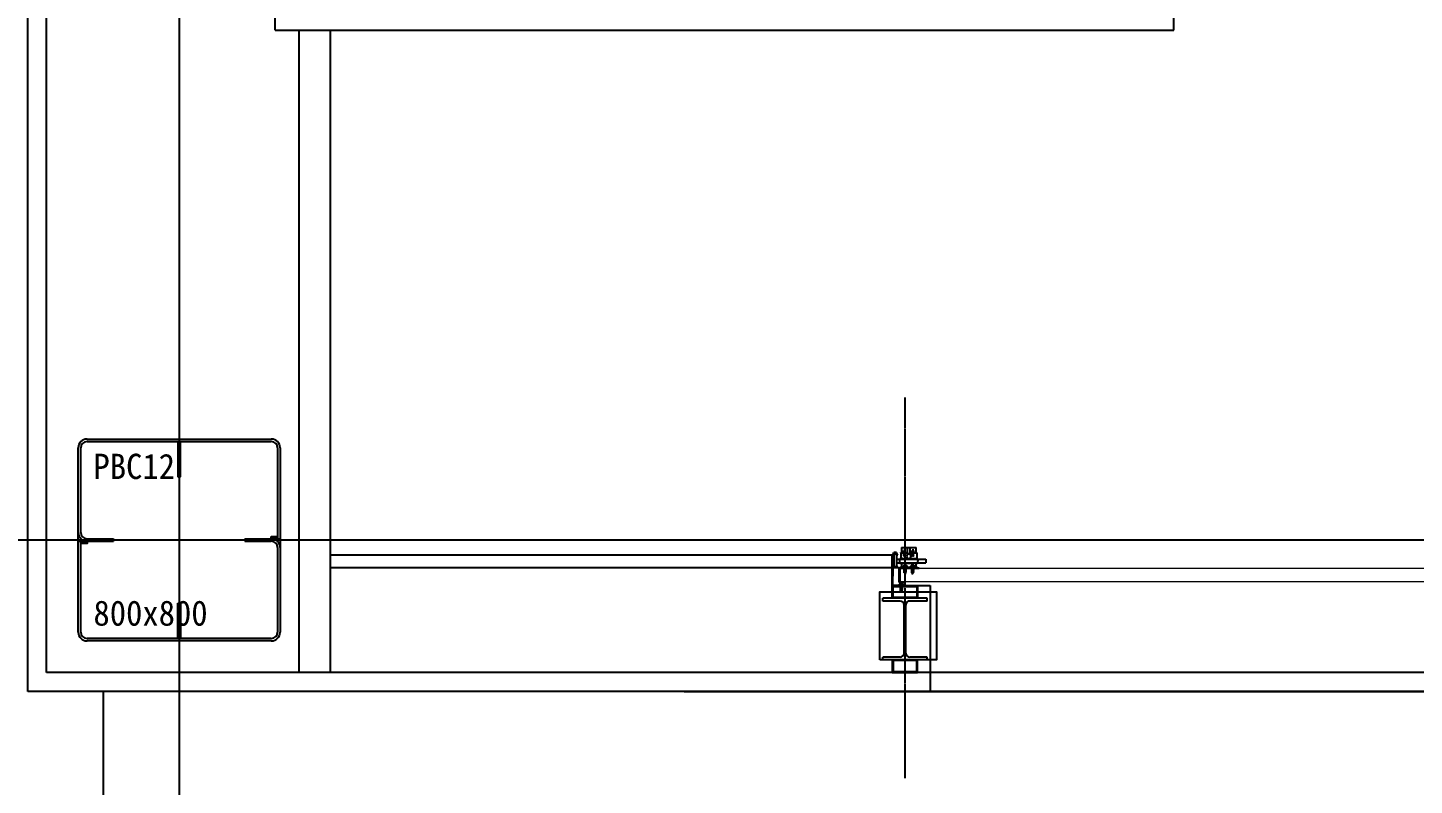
# Model space of a CAD drawing. Extents: x 152195838 to 160350639, y 364657247 to 370318102.
# Drawn here: x 157999347 to 158004840, y 364982060 to 364985062 of the extents above; entities that cross this region are included whole.
import ezdxf
from ezdxf.xclip import XClip

# ---------------------------------------------------------------- set-up
doc = ezdxf.new("R2010")
doc.units = 0
doc.header["$MEASUREMENT"] = 0
for name, pattern in [('CEN', [63, 60, -1, 1, -1]), ('DASHED', [0.75, 0.5, -0.25]), ('main_plan6(직통계단가운데4개소)$0$201209 XR평면도$0$지하1층평면도_$0$HID', [2.3, 1.5, -0.8])]:
    doc.linetypes.add(name, pattern=pattern)
doc.layers.get('0').update_dxf_attribs({"linetype": 'CONTINUOUS'})
doc.layers.get('Defpoints').update_dxf_attribs({"linetype": 'CONTINUOUS'})
for name, color, linetype in [('-S-foundation txt', 3, 'CONTINUOUS'), ('4A.TEC CEN 보조1', 14, 'CEN'), ('4A.TEC ELE 1', 7, 'CONTINUOUS'), ('4A.TEC ELE 4', 9, 'CONTINUOUS'), ('4A.TEC 기둥 H', 3, 'CONTINUOUS'), ('4A.TEC 기타부속물 실', 56, 'CONTINUOUS'), ('4A.TEC 마감선 2', 5, 'CONTINUOUS'), ('4A.TEC 벽체 2', 3, 'CONTINUOUS'), ('4A.TEC 벽체 3', 4, 'CONTINUOUS'), ('P-BOX', 3, 'CONTINUOUS'), ('㈜SE&C 패턴 1', 8, 'CONTINUOUS')]:
    doc.layers.add(name, color=color, linetype=linetype)
doc.layers.add('DEFPOINT', color=135, linetype='CONTINUOUS', plot=False)
doc.styles.add('돋움체', font='')
doc.styles.get('돋움체').set_extended_font_data('DotumChe')

# ---------------------------------------------------------------- blocks, each defined once
blk = doc.blocks.new('dwg3220')
h = blk.add_hatch()
h.set_pattern_fill('ANSI37', color=253, scale=4000, angle=45, style=0)
h.set_pattern_definition([(90, (143763.5, -224403.43), (-500, 3e-14), []), (180, (143763.5, -224403.43), (-6e-14, -500), [])])
h.paths.add_polyline_path([(175474.6, 107628.2), (168276.5, 111739.5), (163616.6, 114401.1, -0.125113), (160887.2, 117036.5), (160717.1, 116931.3, -0.044026), (160093.3, 118171.8), (146102.8, 153405), (143474.4, 160024.3), (143474.4, 180350.3, 0.031352), (141674.4, 178661.6), (141674.4, 159680), (144571.6, 152383.7), (158420.3, 117507.5, 0.170076), (162624.7, 112664.4), (198211.7, 92338.1, 0.414214), (197541.4, 94793.9), (175375.4, 107454.5)])
at = {"layer": '㈜SE&C 패턴 1'}
h = blk.add_hatch(dxfattribs=at)
h.set_pattern_fill('ANSI31', color=253, scale=50, angle=270, style=0)
h.set_pattern_definition([(270, (-8024776.9, 2428035.83), (274.963066, 1e-11), [158.75, -317.5]), (30, (-8024776.9, 2428035.83), (-137.481533, 238.125), [158.75, -317.5]), (330, (-8024776.9, 2427877.08), (137.481533, 238.125), [158.75, -317.5])])
h.paths.add_polyline_path([(150892.1, 114518.2, 0.170076), (158607.3, 105630.9), (194368, 85205.4), (198137.4, 91804.8), (162376.7, 112230.3, -0.170076), (157955.6, 117323), (152169.1, 131895.7), (145105.6, 129090.9), (150892.1, 114518.2)])
at = {"linetype": 'Continuous'}
blk.add_lwpolyline([(176509.2, 109439.5), (193352.8, 109439.5), (193352.8, 111739.5)], dxfattribs=at)
blk = doc.blocks.new('main_plan6(직통계단가운데4개소)$0$201209 XR평면도$0$A$C01492EBC')
at = {"layer": '4A.TEC 기둥 H'}
for p, q in [((0, 244), (0, 233)), ((0, 244), (175, 244)), ((0, 233), (68, 233)), ((107, 233), (175, 233)), ((175, 244), (175, 233)), ((84, 217), (84, 27)), ((91, 217), (91, 27)), ((0, 11), (68, 11)), ((0, 11), (0, 0)), ((0, 0), (175, 0)), ((107, 11), (175, 11)), ((175, 11), (175, 0))]:
    blk.add_line(p, q, dxfattribs=at)
for centre, start, end in [((68, 217), 0, 90), ((107, 217), 90, 180), ((68, 27), 270, 0), ((107, 27), 180, 270)]:
    blk.add_arc(centre, 16, start, end, dxfattribs=at)
blk = doc.blocks.new('zw$BD9D')
at = {"layer": '4A.TEC CEN 보조1'}
blk.add_line((50, 10125), (1559.3, 10125), dxfattribs=at)
at = {"layer": '4A.TEC ELE 1', "color": 4}
blk.add_line((728, 10145.4), (778.9, 10145.4), dxfattribs=at)
at = {"layer": '4A.TEC ELE 1', "lineweight": 0, "flags": 128}
for points in [[(728, 854.6), (728, 878.9), (728, 10145.4)], [(778.9, 10145.4), (778.9, 878.9), (778.9, 854.6)]]:
    blk.add_lwpolyline(points, dxfattribs=at)
at = {"layer": '4A.TEC ELE 4', "color": 8, "flags": 128}
blk.add_lwpolyline([(1214.9, 10025), (1214.9, 5000), (1214.9, 975)], dxfattribs=at)
at = {"layer": '4A.TEC 기타부속물 실', "color": 9}
for p, q in [((714.5, 10120.5), (714.5, 10128.6)), ((715, 10129.8), (718.7, 10129.8)), ((715, 10127.3), (718.7, 10127.3)), ((715, 10121.8), (718.7, 10121.8)), ((715, 10119.3), (718.7, 10119.3)), ((718.7, 10119.3), (718.7, 10129.8)), ((723.3, 10127.7), (722.5, 10127.7)), ((724.9, 10120.4), (722.5, 10126.3)), ((724.1, 10121.4), (722.5, 10121.4)), ((726.7, 10120.4), (723.3, 10128.7)), ((726.7, 10120.4), (723.3, 10128.7)), ((725.1, 10127.7), (724.1, 10127.7)), ((725.9, 10121.4), (724.9, 10121.4)), ((728.5, 10120.4), (725.1, 10128.7)), ((728.5, 10120.4), (725.1, 10128.7)), ((726.9, 10127.7), (725.9, 10127.7)), ((727.7, 10121.4), (726.7, 10121.4)), ((730.4, 10120.4), (726.9, 10128.7)), ((730.4, 10120.4), (726.9, 10128.7)), ((728.8, 10127.7), (727.8, 10127.7)), ((729.6, 10121.4), (728.5, 10121.4)), ((732.2, 10120.4), (728.8, 10128.7)), ((732.2, 10120.4), (728.8, 10128.7)), ((730.6, 10127.7), (729.6, 10127.7)), ((731.4, 10121.4), (730.4, 10121.4)), ((734, 10120.4), (730.6, 10128.7)), ((734, 10120.4), (730.6, 10128.7)), ((732.4, 10127.7), (731.4, 10127.7)), ((733.2, 10121.4), (732.2, 10121.4)), ((735.9, 10120.4), (732.4, 10128.7)), ((735.9, 10120.4), (732.4, 10128.7)), ((734.3, 10127.7), (733.3, 10127.7)), ((735.1, 10121.4), (734, 10121.4)), ((737.7, 10120.4), (734.3, 10128.7)), ((737.7, 10120.4), (734.3, 10128.7)), ((736.1, 10127.7), (735.1, 10127.7)), ((736.9, 10121.4), (735.9, 10121.4)), ((739.5, 10120.4), (736.1, 10128.7)), ((739.5, 10120.4), (736.1, 10128.7)), ((737.9, 10127.7), (736.9, 10127.7)), ((738.7, 10121.4), (737.7, 10121.4)), ((741.4, 10120.4), (737.9, 10128.7)), ((741.4, 10120.4), (737.9, 10128.7)), ((739.8, 10127.7), (738.8, 10127.7)), ((740.6, 10121.4), (739.5, 10121.4)), ((741, 10125.7), (739.8, 10128.7)), ((741, 10125.7), (739.8, 10128.7)), ((744.8, 10127.7), (740.6, 10127.7)), ((744.8, 10121.4), (741.4, 10121.4)), ((786.3, 10135.6), (786.3, 10143.7)), ((786.8, 10144.9), (790.5, 10144.9)), ((786.8, 10142.4), (790.5, 10142.4)), ((786.8, 10137), (790.5, 10137)), ((786.8, 10134.4), (790.5, 10134.4)), ((790.5, 10134.4), (790.5, 10144.9)), ((795.1, 10142.8), (794.3, 10142.8)), ((796.7, 10135.5), (794.3, 10141.4)), ((795.9, 10136.5), (794.3, 10136.5)), ((798.6, 10135.5), (795.1, 10143.8)), ((798.6, 10135.5), (795.1, 10143.8)), ((797, 10142.8), (795.9, 10142.8)), ((797.7, 10136.5), (796.7, 10136.5)), ((800.4, 10135.5), (797, 10143.8)), ((800.4, 10135.5), (797, 10143.8)), ((798.8, 10142.8), (797.8, 10142.8)), ((799.6, 10136.5), (798.6, 10136.5)), ((802.2, 10135.5), (798.8, 10143.8)), ((802.2, 10135.5), (798.8, 10143.8)), ((800.6, 10142.8), (799.6, 10142.8)), ((801.4, 10136.5), (800.4, 10136.5)), ((804, 10135.5), (800.6, 10143.8)), ((804, 10135.5), (800.6, 10143.8)), ((802.5, 10142.8), (801.4, 10142.8)), ((803.2, 10136.5), (802.2, 10136.5)), ((805.9, 10135.5), (802.5, 10143.8)), ((805.9, 10135.5), (802.5, 10143.8)), ((804.3, 10142.8), (803.3, 10142.8)), ((805.1, 10136.5), (804, 10136.5)), ((807.7, 10135.5), (804.3, 10143.8)), ((807.7, 10135.5), (804.3, 10143.8)), ((806.1, 10142.8), (805.1, 10142.8)), ((806.9, 10136.5), (805.9, 10136.5)), ((809.5, 10135.5), (806.1, 10143.8)), ((809.5, 10135.5), (806.1, 10143.8)), ((808, 10142.8), (806.9, 10142.8)), ((808.7, 10136.5), (807.7, 10136.5)), ((811.4, 10135.5), (808, 10143.8)), ((811.4, 10135.5), (808, 10143.8)), ((809.8, 10142.8), (808.8, 10142.8)), ((810.6, 10136.5), (809.5, 10136.5)), ((813.2, 10135.5), (809.8, 10143.8)), ((813.2, 10135.5), (809.8, 10143.8)), ((811.6, 10142.8), (810.6, 10142.8)), ((812.4, 10136.5), (811.4, 10136.5)), ((812.9, 10140.8), (811.6, 10143.8)), ((812.9, 10140.8), (811.6, 10143.8)), ((816.7, 10142.8), (812.4, 10142.8)), ((816.7, 10136.5), (813.2, 10136.5)), ((714.5, 10090.5), (714.5, 10098.6)), ((715, 10099.8), (718.7, 10099.8)), ((715, 10097.3), (718.7, 10097.3)), ((715, 10091.8), (718.7, 10091.8)), ((715, 10089.3), (718.7, 10089.3)), ((718.7, 10089.3), (718.7, 10099.8)), ((723.3, 10097.7), (722.5, 10097.7)), ((724.9, 10090.4), (722.5, 10096.3)), ((724.1, 10091.4), (722.5, 10091.4)), ((726.7, 10090.4), (723.3, 10098.7)), ((726.7, 10090.4), (723.3, 10098.7)), ((725.1, 10097.7), (724.1, 10097.7)), ((725.9, 10091.4), (724.9, 10091.4)), ((728.5, 10090.4), (725.1, 10098.7)), ((728.5, 10090.4), (725.1, 10098.7)), ((726.9, 10097.7), (725.9, 10097.7)), ((727.7, 10091.4), (726.7, 10091.4)), ((730.4, 10090.4), (726.9, 10098.7)), ((730.4, 10090.4), (726.9, 10098.7)), ((728.8, 10097.7), (727.8, 10097.7)), ((729.6, 10091.4), (728.5, 10091.4)), ((732.2, 10090.4), (728.8, 10098.7)), ((732.2, 10090.4), (728.8, 10098.7)), ((730.6, 10097.7), (729.6, 10097.7)), ((731.4, 10091.4), (730.4, 10091.4)), ((734, 10090.4), (730.6, 10098.7)), ((734, 10090.4), (730.6, 10098.7)), ((732.4, 10097.7), (731.4, 10097.7)), ((733.2, 10091.4), (732.2, 10091.4)), ((735.9, 10090.4), (732.4, 10098.7)), ((735.9, 10090.4), (732.4, 10098.7)), ((734.3, 10097.7), (733.3, 10097.7)), ((735.1, 10091.4), (734, 10091.4)), ((737.7, 10090.4), (734.3, 10098.7)), ((737.7, 10090.4), (734.3, 10098.7)), ((736.1, 10097.7), (735.1, 10097.7)), ((736.9, 10091.4), (735.9, 10091.4)), ((739.5, 10090.4), (736.1, 10098.7)), ((739.5, 10090.4), (736.1, 10098.7)), ((737.9, 10097.7), (736.9, 10097.7)), ((738.7, 10091.4), (737.7, 10091.4)), ((741.4, 10090.4), (737.9, 10098.7)), ((741.4, 10090.4), (737.9, 10098.7)), ((739.8, 10097.7), (738.8, 10097.7)), ((740.6, 10091.4), (739.5, 10091.4)), ((741, 10095.7), (739.8, 10098.7)), ((741, 10095.7), (739.8, 10098.7)), ((744.8, 10097.7), (740.6, 10097.7)), ((744.8, 10091.4), (741.4, 10091.4))]:
    blk.add_line(p, q, dxfattribs=at)
for points in [[(718.7, 10128.8), (718.7, 10120.2), (721.7, 10115.5), (721.7, 10133.5)], [(721.7, 10133.5), (721.7, 10115.5), (722.5, 10115.5), (722.5, 10133.5)], [(723.3, 10128.7), (724.1, 10127.7), (726.7, 10121.4), (726.7, 10120.4), (725.9, 10121.4), (723.3, 10127.7)], [(725.1, 10128.7), (725.9, 10127.7), (728.5, 10121.4), (728.5, 10120.4), (727.7, 10121.4), (725.1, 10127.7)], [(726.9, 10128.7), (727.8, 10127.7), (730.4, 10121.4), (730.4, 10120.4), (729.6, 10121.4), (726.9, 10127.7)], [(728.8, 10128.7), (729.6, 10127.7), (732.2, 10121.4), (732.2, 10120.4), (731.4, 10121.4), (728.8, 10127.7)], [(730.6, 10128.7), (731.4, 10127.7), (734, 10121.4), (734, 10120.4), (733.2, 10121.4), (730.6, 10127.7)], [(732.4, 10128.7), (733.3, 10127.7), (735.9, 10121.4), (735.9, 10120.4), (735.1, 10121.4), (732.4, 10127.7)], [(734.3, 10128.7), (735.1, 10127.7), (737.7, 10121.4), (737.7, 10120.4), (736.9, 10121.4), (734.3, 10127.7)], [(736.1, 10128.7), (736.9, 10127.7), (739.5, 10121.4), (739.5, 10120.4), (738.7, 10121.4), (736.1, 10127.7)], [(737.9, 10128.7), (738.8, 10127.7), (741.4, 10121.4), (741.4, 10120.4), (740.6, 10121.4), (737.9, 10127.7)], [(739.8, 10128.7), (740.6, 10127.7), (741, 10126.7), (741, 10125.7), (740.2, 10126.7), (739.8, 10127.7)], [(790.5, 10144), (790.5, 10135.4), (793.5, 10130.7), (793.5, 10148.7)], [(793.5, 10148.7), (793.5, 10130.7), (794.3, 10130.7), (794.3, 10148.7)], [(795.1, 10143.8), (795.9, 10142.8), (798.6, 10136.5), (798.6, 10135.5), (797.7, 10136.5), (795.1, 10142.8)], [(797, 10143.8), (797.8, 10142.8), (800.4, 10136.5), (800.4, 10135.5), (799.6, 10136.5), (797, 10142.8)], [(798.8, 10143.8), (799.6, 10142.8), (802.2, 10136.5), (802.2, 10135.5), (801.4, 10136.5), (798.8, 10142.8)], [(800.6, 10143.8), (801.4, 10142.8), (804, 10136.5), (804, 10135.5), (803.2, 10136.5), (800.6, 10142.8)], [(802.5, 10143.8), (803.3, 10142.8), (805.9, 10136.5), (805.9, 10135.5), (805.1, 10136.5), (802.5, 10142.8)], [(804.3, 10143.8), (805.1, 10142.8), (807.7, 10136.5), (807.7, 10135.5), (806.9, 10136.5), (804.3, 10142.8)], [(806.1, 10143.8), (806.9, 10142.8), (809.5, 10136.5), (809.5, 10135.5), (808.7, 10136.5), (806.1, 10142.8)], [(808, 10143.8), (808.8, 10142.8), (811.4, 10136.5), (811.4, 10135.5), (810.6, 10136.5), (808, 10142.8)], [(809.8, 10143.8), (810.6, 10142.8), (813.2, 10136.5), (813.2, 10135.5), (812.4, 10136.5), (809.8, 10142.8)], [(811.6, 10143.8), (812.4, 10142.8), (812.9, 10141.8), (812.9, 10140.8), (812.1, 10141.8), (811.6, 10142.8)], [(718.7, 10098.8), (718.7, 10090.2), (721.7, 10085.5), (721.7, 10103.5)], [(721.7, 10103.5), (721.7, 10085.5), (722.5, 10085.5), (722.5, 10103.5)], [(723.3, 10098.7), (724.1, 10097.7), (726.7, 10091.4), (726.7, 10090.4), (725.9, 10091.4), (723.3, 10097.7)], [(725.1, 10098.7), (725.9, 10097.7), (728.5, 10091.4), (728.5, 10090.4), (727.7, 10091.4), (725.1, 10097.7)], [(726.9, 10098.7), (727.8, 10097.7), (730.4, 10091.4), (730.4, 10090.4), (729.6, 10091.4), (726.9, 10097.7)], [(728.8, 10098.7), (729.6, 10097.7), (732.2, 10091.4), (732.2, 10090.4), (731.4, 10091.4), (728.8, 10097.7)], [(730.6, 10098.7), (731.4, 10097.7), (734, 10091.4), (734, 10090.4), (733.2, 10091.4), (730.6, 10097.7)], [(732.4, 10098.7), (733.3, 10097.7), (735.9, 10091.4), (735.9, 10090.4), (735.1, 10091.4), (732.4, 10097.7)], [(734.3, 10098.7), (735.1, 10097.7), (737.7, 10091.4), (737.7, 10090.4), (736.9, 10091.4), (734.3, 10097.7)], [(736.1, 10098.7), (736.9, 10097.7), (739.5, 10091.4), (739.5, 10090.4), (738.7, 10091.4), (736.1, 10097.7)], [(737.9, 10098.7), (738.8, 10097.7), (741.4, 10091.4), (741.4, 10090.4), (740.6, 10091.4), (737.9, 10097.7)], [(739.8, 10098.7), (740.6, 10097.7), (741, 10096.7), (741, 10095.7), (740.2, 10096.7), (739.8, 10097.7)]]:
    blk.add_lwpolyline(points, close=True, dxfattribs=at)
for points in [[(722.9, 10127.7), (723.3, 10128.7), (722.5, 10127.7)], [(722.5, 10127.2), (724.9, 10121.4), (724.9, 10120.4), (724.1, 10121.4), (722.5, 10125.2)], [(724.7, 10127.7), (725.1, 10128.7), (724.3, 10127.7)], [(725.3, 10121.4), (724.9, 10120.4), (725.7, 10121.4)], [(726.5, 10127.7), (726.9, 10128.7), (726.1, 10127.7)], [(727.1, 10121.4), (726.7, 10120.4), (727.5, 10121.4)], [(727.1, 10121.4), (726.7, 10120.4), (727.5, 10121.4)], [(728.4, 10127.7), (728.8, 10128.7), (728, 10127.7)], [(728.9, 10121.4), (728.5, 10120.4), (729.3, 10121.4)], [(728.9, 10121.4), (728.5, 10120.4), (729.3, 10121.4)], [(730.2, 10127.7), (730.6, 10128.7), (729.8, 10127.7)], [(730.8, 10121.4), (730.4, 10120.4), (731.2, 10121.4)], [(730.8, 10121.4), (730.4, 10120.4), (731.2, 10121.4)], [(732, 10127.7), (732.4, 10128.7), (731.6, 10127.7)], [(732.6, 10121.4), (732.2, 10120.4), (733, 10121.4)], [(732.6, 10121.4), (732.2, 10120.4), (733, 10121.4)], [(733.9, 10127.7), (734.3, 10128.7), (733.5, 10127.7)], [(734.4, 10121.4), (734, 10120.4), (734.8, 10121.4)], [(734.4, 10121.4), (734, 10120.4), (734.8, 10121.4)], [(735.7, 10127.7), (736.1, 10128.7), (735.3, 10127.7)], [(736.3, 10121.4), (735.9, 10120.4), (736.7, 10121.4)], [(736.3, 10121.4), (735.9, 10120.4), (736.7, 10121.4)], [(737.5, 10127.7), (737.9, 10128.7), (737.1, 10127.7)], [(738.1, 10121.4), (737.7, 10120.4), (738.5, 10121.4)], [(738.1, 10121.4), (737.7, 10120.4), (738.5, 10121.4)], [(739.4, 10127.7), (739.8, 10128.7), (739, 10127.7)], [(739.9, 10121.4), (739.5, 10120.4), (740.3, 10121.4)], [(739.9, 10121.4), (739.5, 10120.4), (740.3, 10121.4)], [(742.8, 10121.4), (741, 10125.7), (742.2, 10127.7), (744.7, 10125.3), (749.6, 10124.5)], [(741.8, 10121.4), (741.4, 10120.4), (742.2, 10121.4)], [(741.8, 10121.4), (741.4, 10120.4), (742.2, 10121.4)], [(744.8, 10127.7), (749.6, 10124.5), (744.8, 10121.4)], [(794.7, 10142.8), (795.1, 10143.8), (794.3, 10142.8)], [(794.3, 10142.3), (796.7, 10136.5), (796.7, 10135.5), (795.9, 10136.5), (794.3, 10140.4)], [(796.6, 10142.8), (797, 10143.8), (796.2, 10142.8)], [(797.1, 10136.5), (796.7, 10135.5), (797.5, 10136.5)], [(798.4, 10142.8), (798.8, 10143.8), (798, 10142.8)], [(799, 10136.5), (798.6, 10135.5), (799.4, 10136.5)], [(799, 10136.5), (798.6, 10135.5), (799.4, 10136.5)], [(800.2, 10142.8), (800.6, 10143.8), (799.8, 10142.8)], [(800.8, 10136.5), (800.4, 10135.5), (801.2, 10136.5)], [(800.8, 10136.5), (800.4, 10135.5), (801.2, 10136.5)], [(802.1, 10142.8), (802.5, 10143.8), (801.7, 10142.8)], [(802.6, 10136.5), (802.2, 10135.5), (803, 10136.5)], [(802.6, 10136.5), (802.2, 10135.5), (803, 10136.5)], [(803.9, 10142.8), (804.3, 10143.8), (803.5, 10142.8)], [(804.5, 10136.5), (804, 10135.5), (804.9, 10136.5)], [(804.5, 10136.5), (804, 10135.5), (804.9, 10136.5)], [(805.7, 10142.8), (806.1, 10143.8), (805.3, 10142.8)], [(806.3, 10136.5), (805.9, 10135.5), (806.7, 10136.5)], [(806.3, 10136.5), (805.9, 10135.5), (806.7, 10136.5)], [(807.6, 10142.8), (808, 10143.8), (807.2, 10142.8)], [(808.1, 10136.5), (807.7, 10135.5), (808.5, 10136.5)], [(808.1, 10136.5), (807.7, 10135.5), (808.5, 10136.5)], [(809.4, 10142.8), (809.8, 10143.8), (809, 10142.8)], [(810, 10136.5), (809.5, 10135.5), (810.4, 10136.5)], [(810, 10136.5), (809.5, 10135.5), (810.4, 10136.5)], [(811.2, 10142.8), (811.6, 10143.8), (810.8, 10142.8)], [(811.8, 10136.5), (811.4, 10135.5), (812.2, 10136.5)], [(811.8, 10136.5), (811.4, 10135.5), (812.2, 10136.5)], [(814.6, 10136.5), (812.8, 10140.8), (814, 10142.8), (816.5, 10140.4), (821.5, 10139.7)], [(813.6, 10136.5), (813.2, 10135.5), (814, 10136.5)], [(813.6, 10136.5), (813.2, 10135.5), (814, 10136.5)], [(816.7, 10142.8), (821.5, 10139.7), (816.7, 10136.5)], [(722.9, 10097.7), (723.3, 10098.7), (722.5, 10097.7)], [(722.5, 10097.2), (724.9, 10091.4), (724.9, 10090.4), (724.1, 10091.4), (722.5, 10095.2)], [(724.7, 10097.7), (725.1, 10098.7), (724.3, 10097.7)], [(725.3, 10091.4), (724.9, 10090.4), (725.7, 10091.4)], [(726.5, 10097.7), (726.9, 10098.7), (726.1, 10097.7)], [(727.1, 10091.4), (726.7, 10090.4), (727.5, 10091.4)], [(727.1, 10091.4), (726.7, 10090.4), (727.5, 10091.4)], [(728.4, 10097.7), (728.8, 10098.7), (728, 10097.7)], [(728.9, 10091.4), (728.5, 10090.4), (729.3, 10091.4)], [(728.9, 10091.4), (728.5, 10090.4), (729.3, 10091.4)], [(730.2, 10097.7), (730.6, 10098.7), (729.8, 10097.7)], [(730.8, 10091.4), (730.4, 10090.4), (731.2, 10091.4)], [(730.8, 10091.4), (730.4, 10090.4), (731.2, 10091.4)], [(732, 10097.7), (732.4, 10098.7), (731.6, 10097.7)], [(732.6, 10091.4), (732.2, 10090.4), (733, 10091.4)], [(732.6, 10091.4), (732.2, 10090.4), (733, 10091.4)], [(733.9, 10097.7), (734.3, 10098.7), (733.5, 10097.7)], [(734.4, 10091.4), (734, 10090.4), (734.8, 10091.4)], [(734.4, 10091.4), (734, 10090.4), (734.8, 10091.4)], [(735.7, 10097.7), (736.1, 10098.7), (735.3, 10097.7)], [(736.3, 10091.4), (735.9, 10090.4), (736.7, 10091.4)], [(736.3, 10091.4), (735.9, 10090.4), (736.7, 10091.4)], [(737.5, 10097.7), (737.9, 10098.7), (737.1, 10097.7)], [(738.1, 10091.4), (737.7, 10090.4), (738.5, 10091.4)], [(738.1, 10091.4), (737.7, 10090.4), (738.5, 10091.4)], [(739.4, 10097.7), (739.8, 10098.7), (739, 10097.7)], [(739.9, 10091.4), (739.5, 10090.4), (740.3, 10091.4)], [(739.9, 10091.4), (739.5, 10090.4), (740.3, 10091.4)], [(742.8, 10091.4), (741, 10095.7), (742.2, 10097.7), (744.7, 10095.3), (749.6, 10094.5)], [(741.8, 10091.4), (741.4, 10090.4), (742.2, 10091.4)], [(741.8, 10091.4), (741.4, 10090.4), (742.2, 10091.4)], [(744.8, 10097.7), (749.6, 10094.5), (744.8, 10091.4)]]:
    blk.add_lwpolyline(points, dxfattribs=at)
for centre, radius, start, end in [((716.3, 10128.5), 1.86, 136.9662, 223.0338), ((722.1, 10124.5), 7.61, 159.1195, 200.8805), ((716.3, 10120.6), 1.86, 136.9662, 223.0338), ((788.2, 10143.7), 1.86, 136.9662, 223.0338), ((793.9, 10139.7), 7.61, 159.1195, 200.8805), ((788.2, 10135.7), 1.86, 136.9662, 223.0338), ((716.3, 10098.5), 1.86, 136.9662, 223.0338), ((722.1, 10094.5), 7.61, 159.1195, 200.8805), ((716.3, 10090.6), 1.86, 136.9662, 223.0338)]:
    blk.add_arc(centre, radius, start, end, dxfattribs=at)
at = {"layer": '4A.TEC 벽체 3', "linetype": 'Continuous'}
for p, q in [((1139.9, 10025), (1139.9, 11000)), ((1214.9, 11000), (1214.9, 10025)), ((674.8, 10175), (674.8, 10600)), ((724.8, 10175), (724.8, 10600))]:
    blk.add_line(p, q, dxfattribs=at)
at = {"layer": '4A.TEC 벽체 3', "color": 4}
for p, q in [((674.8, 10173.4), (664.8, 10168.4)), ((664.8, 10158.4), (664.8, 10168.4)), ((675.5, 10170.2), (668, 10166.4)), ((668, 10160.4), (668, 10166.4)), ((674.8, 10173.4), (674.8, 10175)), ((795.9, 10175), (674.8, 10175)), ((674.8, 10173.4), (759, 10173.4)), ((794.3, 10173.4), (674.8, 10173.4)), ((674.8, 10168.4), (716.5, 10168.4)), ((675.5, 10170.2), (721.6, 10170.2)), ((721.6, 10153.4), (721.6, 10170.2)), ((724.8, 10153.4), (724.8, 10173.4)), ((794.3, 10173.4), (794.3, 10127)), ((795.9, 10127), (795.9, 10175)), ((674.8, 10153.4), (664.8, 10158.4)), ((674.8, 10157), (668, 10160.4)), ((674.8, 10158.4), (716.5, 10158.4)), ((674.8, 10153.4), (674.8, 10157)), ((690.5, 10158.4), (690.5, 10042.4)), ((705.5, 10158.4), (705.5, 10042.4)), ((721.6, 10153.4), (724.8, 10153.4)), ((724.8, 10149.6), (782.1, 10149.6)), ((724.8, 10149.6), (724.8, 10068.8)), ((728, 10068.8), (728, 10145.4)), ((782.1, 10121.1), (778.9, 10121.1)), ((782.1, 10149.6), (782.1, 10121.1)), ((794.3, 10127), (795.9, 10127)), ((724.8, 10068.8), (728, 10068.8)), ((795.9, 10075), (795.9, 10025)), ((690.5, 10042.4), (705.5, 10042.4)), ((795.9, 10025), (1214.9, 10025))]:
    blk.add_line(p, q, dxfattribs=at)
at = {"layer": '4A.TEC 벽체 3'}
for p, q in [((644.8, 10138.5), (664.5, 10138.5)), ((707.5, 10138.5), (721.5, 10138.5))]:
    blk.add_line(p, q, dxfattribs=at)
at = {"layer": '4A.TEC 벽체 3', "color": 7}
for p, q in [((644.8, 10138.5), (644.8, 10081)), ((665.5, 10141.5), (664.5, 10141)), ((664.5, 10141), (664.5, 10128.5)), ((664.5, 10124.9), (664.5, 10115.2)), ((664.5, 10115.2), (672.3, 10115.2)), ((665.5, 10141.5), (687.6, 10141.5)), ((665.5, 10141.5), (665.5, 10128.5)), ((665.5, 10124.9), (665.5, 10115.2)), ((689, 10134.1), (688.5, 10140.7)), ((688.8, 10138.5), (689, 10138.5)), ((689, 10144.7), (689, 10074.7)), ((707.5, 10144.7), (707.5, 10074.7)), ((722.5, 10138.5), (721.5, 10138.5)), ((722.5, 10144.7), (724.8, 10144.7)), ((722.5, 10144.7), (722.5, 10074.7)), ((724.8, 10144.7), (724.8, 10074.7)), ((664.5, 10081), (644.8, 10081)), ((664.5, 10104.2), (664.5, 10094.5)), ((664.5, 10104.2), (672.3, 10104.2)), ((664.5, 10090.9), (664.5, 10078.5)), ((665.5, 10078), (664.5, 10078.5)), ((665.5, 10104.2), (665.5, 10094.5)), ((665.5, 10090.9), (665.5, 10078)), ((665.5, 10078), (687.6, 10078)), ((689, 10085.4), (688.5, 10078.8)), ((688.8, 10081), (689, 10081)), ((722.5, 10081), (707.5, 10081)), ((722.5, 10081), (721.5, 10081)), ((722.5, 10074.7), (724.8, 10074.7))]:
    blk.add_line(p, q, dxfattribs=at)
at = {"layer": '4A.TEC 벽체 3', "color": 0}
for p, q in [((644.8, 10113.7), (644.8, 10105.7)), ((672, 10114.7), (645.8, 10114.7)), ((672, 10104.7), (645.8, 10104.7))]:
    blk.add_line(p, q, dxfattribs=at)
at = {"layer": '4A.TEC 벽체 3', "color": 1, "linetype": 'main_plan6(직통계단가운데4개소)$0$201209 XR평면도$0$지하1층평면도_$0$HID'}
for p, q in [((664.5, 10129.7), (654.8, 10129.7)), ((654.8, 10123.7), (654.8, 10129.7)), ((664.5, 10123.7), (654.8, 10123.7)), ((664.5, 10129.5), (655, 10129.5)), ((655, 10129.5), (655, 10124)), ((664.5, 10124), (655, 10124)), ((691, 10144.7), (691, 10074.7)), ((705.5, 10144.9), (705.5, 10074.7)), ((710.5, 10129.7), (707.5, 10129.7)), ((710.2, 10129.5), (707.5, 10129.5)), ((710.2, 10124), (707.5, 10124)), ((710.5, 10123.7), (707.5, 10123.7)), ((710.2, 10124), (710.2, 10129.5)), ((710.5, 10123.7), (710.5, 10129.7)), ((664.5, 10095.7), (654.8, 10095.7)), ((654.8, 10089.7), (654.8, 10095.7)), ((664.5, 10089.7), (654.8, 10089.7)), ((664.5, 10095.5), (655, 10095.5)), ((655, 10095.5), (655, 10090)), ((664.5, 10090), (655, 10090)), ((710.5, 10095.7), (707.5, 10095.7)), ((710.2, 10095.5), (707.5, 10095.5)), ((710.2, 10090), (707.5, 10090)), ((710.5, 10089.7), (707.5, 10089.7)), ((710.2, 10090), (710.2, 10095.5)), ((710.5, 10089.7), (710.5, 10095.7))]:
    blk.add_line(p, q, dxfattribs=at)
at = {"layer": '4A.TEC 벽체 3', "color": 2}
for p, q in [((677.5, 10128.7), (664.5, 10128.7)), ((677.5, 10128.5), (664.5, 10128.5)), ((677.5, 10124.9), (664.5, 10124.9)), ((677.5, 10124.7), (664.5, 10124.7)), ((677.5, 10094.7), (664.5, 10094.7)), ((677.5, 10094.5), (664.5, 10094.5)), ((677.5, 10090.9), (664.5, 10090.9)), ((677.5, 10090.7), (664.5, 10090.7))]:
    blk.add_line(p, q, dxfattribs=at)
at = {"layer": '4A.TEC 벽체 3', "color": 1}
blk.add_line((795.9, 10127), (795.9, 10102.6), dxfattribs=at)
at = {"layer": '4A.TEC 벽체 3'}
for points in [[(1089.9, 10225), (820.9, 10225), (820.9, 10000), (1089.9, 10000)], [(795.9, 10175), (795.9, 10075), (845.9, 10075), (845.9, 10175)], [(799.1, 10171.8), (799.1, 10078.2), (842.7, 10078.2), (842.7, 10171.8)], [(1139.9, 10175), (1139.9, 10075), (1089.9, 10075), (1089.9, 10175)], [(1136.7, 10171.8), (1136.7, 10078.2), (1093.1, 10078.2), (1093.1, 10171.8)]]:
    blk.add_lwpolyline(points, close=True, dxfattribs=at)
at = {"layer": '4A.TEC 벽체 3', "color": 7}
for radius in [9, 8.5]:
    blk.add_circle((679.5, 10109.7), radius, dxfattribs=at)
at = {"layer": '4A.TEC 벽체 3', "color": 4}
for centre, start, end in [((674.8, 10163.4), 90, 270), ((716.5, 10163.4), 270, 90)]:
    blk.add_arc(centre, 5, start, end, dxfattribs=at)
at = {"layer": '4A.TEC 벽체 3', "color": 0}
for centre, start, end in [((645.8, 10113.7), 90, 180), ((645.8, 10105.7), 180, 270)]:
    blk.add_arc(centre, 1, start, end, dxfattribs=at)
at = {"layer": '4A.TEC 벽체 3', "color": 2}
for centre, radius, start, end in [((677.5, 10126.7), 2, 0, 90), ((677.5, 10126.7), 1.8, 0, 90), ((677.5, 10126.7), 2, 270, 0), ((677.5, 10126.7), 1.8, 270, 0), ((677.5, 10092.7), 2, 0, 90), ((677.5, 10092.7), 1.8, 0, 90), ((677.5, 10092.7), 1.8, 270, 0), ((677.5, 10092.7), 2, 270, 0)]:
    blk.add_arc(centre, radius, start, end, dxfattribs=at)
at = {"layer": '4A.TEC 벽체 3', "color": 7}
for centre, radius, start, end in [((687.6, 10140.5), 1, 14.0969, 90), ((698.2, 10010.3), 134.7, 86.0638, 93.9362), ((687.6, 10079), 1, 270, 345.9031), ((698.2, 10209.2), 134.7, 266.0638, 273.9362)]:
    blk.add_arc(centre, radius, start, end, dxfattribs=at)
at = {"layer": '4A.TEC 벽체 3', "xscale": -1, "rotation": 269.9999999999999}
blk.add_blockref('main_plan6(직통계단가운데4개소)$0$201209 XR평면도$0$A$C01492EBC', (845.9, 10037.5), dxfattribs=at)
blk = doc.blocks.new('A$C111325cc')
at = {"layer": 'DEFPOINT'}
for p, q in [((136276.3, 244000), (136276.3, 0)), ((0, 86063.2), (324968.6, 86063.2))]:
    blk.add_line(p, q, dxfattribs=at)
blk = doc.blocks.new('PBC12(B2F~2F)')
at = {"layer": 'P-BOX'}
h = blk.add_hatch(color=3, dxfattribs=at)
h.dxf.hatch_style = 1
h.paths.add_polyline_path([(135, 495, -0.414216), (100, 530), (100, 495)])
h.paths.add_polyline_path([(900, 470), (900, 505), (865, 505, -0.414217)])
at = {"layer": 'Defpoints', "color": 1, "ltscale": 50}
for p, q in [((500, 1000), (500, 0)), ((0, 500), (1000, 500))]:
    blk.add_line(p, q, dxfattribs=at)
at = {"layer": 'P-BOX', "color": 3, "ltscale": 50}
for p, q in [((495, 890), (495, 750)), ((505, 750), (505, 890)), ((495, 750), (505, 750)), ((100, 495), (240, 495)), ((135, 505), (240, 505)), ((240, 505), (240, 495)), ((760, 505), (900, 505)), ((760, 505), (760, 495)), ((760, 495), (865, 495)), ((495, 110), (495, 250)), ((495, 250), (505, 250)), ((505, 250), (505, 110))]:
    blk.add_line(p, q, dxfattribs=at)
for points in [[(135, 900), (865, 900)], [(135, 890), (865, 890)], [(100, 135), (100, 865)], [(110, 530), (110, 865)], [(890, 865), (890, 505)], [(900, 865), (900, 135)], [(110, 135), (110, 495)], [(110, 495), (135, 495), (135, 486), (110, 486), (110, 495)], [(865, 514), (890, 514), (890, 505), (865, 505), (865, 514)], [(890, 470), (890, 135)], [(865, 110), (135, 110)], [(865, 100), (135, 100)]]:
    blk.add_lwpolyline(points, dxfattribs=at)
for centre, radius, start, end in [((135, 865), 35, 90, 180), ((135, 865), 25, 90, 180), ((865, 865), 35, 0, 90), ((865, 865), 25, 0, 90), ((135, 530), 35, 180, 270), ((135, 530), 25, 180, 270), ((865, 470), 35, 0, 90), ((865, 470), 25, 0, 90), ((135, 135), 35, 180, 270), ((135, 135), 25, 180, 270), ((865, 135), 35, 270, 0), ((865, 135), 25, 270, 0)]:
    blk.add_arc(centre, radius, start, end, dxfattribs=at)
at = {"layer": 'DEFPOINT', "style": '돋움체'}
for s, p in [('PBC12', (160.3, 741.7)), ('800x800', (160.3, 160.3))]:
    blk.add_text(s, height=100, dxfattribs=at).set_placement(p)
blk = doc.blocks.new('B1F~1FCOL')
at = {"layer": '-S-foundation txt', "linetype": 'DASHED'}
blk.add_blockref('PBC12(B2F~2F)', (0, 0), dxfattribs=at)

msp = doc.modelspace()

# ---------------------------------------------------------------- linework, layer by layer
at = {"layer": '4A.TEC 마감선 2'}
for p, q in [((158000327.0046, 364985051.8958), (158000327.0046, 364993651.8958)), ((158003886.997, 364985051.8958), (158003886.9999, 364988171.8979)), ((158000327.0046, 364985051.8958), (158003886.997, 364985051.8958))]:
    msp.add_line(p, q, dxfattribs=at)
at = {"layer": '4A.TEC 벽체 3'}
for p, q in [((158002347.0046, 364982972.0466), (158000547.0046, 364982972.0466)), ((158002347.0046, 364982922.0466), (158000547.0046, 364982922.0466))]:
    msp.add_line(p, q, dxfattribs=at)
for points in [[(158111647.0046, 364982431.8958), (157999347.0046, 364982431.8958), (157999347.0046, 365071031.8958)], [(158111647.0046, 364982506.8958), (157999422.0046, 364982506.8958), (157999422.0046, 365070731.8958)], [(158000422.0046, 364982506.8958), (158000422.0046, 364985051.8958)], [(158000547.0046, 364982506.8958), (158000547.0046, 364985051.8958)]]:
    msp.add_lwpolyline(points, dxfattribs=at)

# ---------------------------------------------------------------- block references
ref = msp.add_blockref('dwg3220', (157806294.1963, 364870692.3902))
XClip(ref).set_block_clipping_path([(73539.6965256035, 26276.3403887749), (382345.1829254925, 254113.1821119785)])
at = {"layer": '4A.TEC 벽체 2', "xscale": -1, "rotation": 89.99999999999991}
msp.add_blockref('zw$BD9D', (158012947.0046, 364983646.8139), dxfattribs=at)
at = {"layer": 'DEFPOINT'}
msp.add_blockref('A$C111325cc', (157863670.7413, 364896968.7328), dxfattribs=at)
at = {"layer": 'P-BOX', "linetype": 'DASHED'}
msp.add_blockref('B1F~1FCOL', (157999447.0046, 364982531.8958), dxfattribs=at)

doc.saveas('drawing.dxf')
